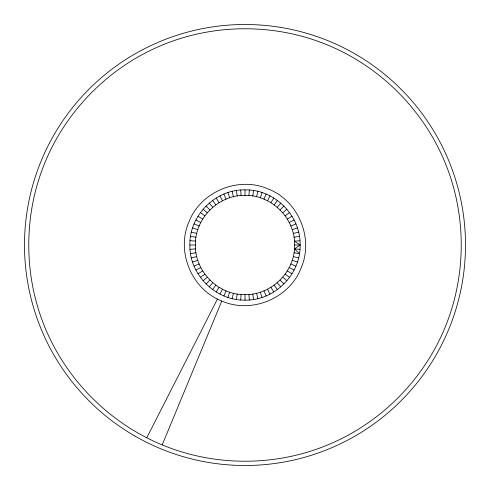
<?xml version="1.0" encoding="UTF-8"?>
<svg xmlns="http://www.w3.org/2000/svg" width="490" height="490" viewBox="0 0 490 490"><rect width="100%" height="100%" fill="white"/><g stroke="black" fill="none" stroke-linecap="round" stroke-linejoin="round"><path stroke-width="0.73" d="M189.875 245C189.165 215.539 215.539 189.165 245 189.875C274.461 189.165 300.836 215.539 300.125 245C300.836 274.461 274.461 300.836 245 300.125C215.539 300.836 189.165 274.461 189.875 245L195.388 245C194.75 218.485 218.485 194.75 245 195.388C271.515 194.75 295.25 218.485 294.613 245C295.25 271.515 271.515 295.25 245 294.613C218.485 295.25 194.75 271.515 195.388 245M240.676 299.954L241.105 294.459M248.896 195.541L249.324 190.047M236.376 299.445L237.24 294M252.76 196L253.624 190.555M232.131 298.6L233.418 293.24M256.582 196.76L257.869 191.4M227.966 297.43L229.669 292.187M260.331 197.813L262.034 192.57M162.202 444.896C214.596 466.676 275.404 466.676 327.798 444.896C380.252 423.25 423.25 380.252 444.896 327.798C466.676 275.404 466.676 214.596 444.896 162.202C423.25 109.748 380.252 66.75 327.798 45.105C275.404 23.324 214.596 23.324 162.202 45.105C109.748 66.75 66.75 109.748 45.105 162.202C23.324 214.596 23.324 275.404 45.105 327.798C66.75 380.252 109.748 423.25 162.202 444.896L221.792 301.019C251.437 314.145 289.345 298.441 301.019 268.208C314.145 238.563 298.441 200.655 268.208 188.981C238.563 175.855 200.655 191.559 188.981 221.792C175.855 251.437 191.559 289.345 221.792 301.019M223.906 295.929L226.013 290.833M263.988 199.167L266.095 194.071M146.773 437.784L217.468 299.029M219.973 294.116L222.478 289.204M267.522 200.796L270.027 195.884M216.2 292.003L219.079 287.299M270.921 202.701L273.8 197.997M212.599 289.596L215.839 285.137M274.161 204.863L277.401 200.404M209.199 286.92L212.776 282.724M277.224 207.276L280.801 203.081M206.021 283.98L209.916 280.084M280.084 209.916L283.98 206.021M203.081 280.801L207.276 277.224M282.724 212.776L286.92 209.199M299.794 240.804L294.459 241.105L300.125 245L294.459 248.896L299.445 253.624L294 252.76M200.404 277.401L204.863 274.161M285.137 215.839L289.596 212.599M197.997 273.8L202.701 270.921M287.299 219.079L292.003 216.2M195.884 270.027L200.796 267.522M289.204 222.478L294.116 219.973M194.071 266.095L199.167 263.988M290.833 226.013L295.929 223.906M192.57 262.034L197.813 260.331M292.187 229.669L297.43 227.966M191.4 257.869L196.76 256.582M293.24 233.418L298.6 232.131M190.555 253.624L196 252.76M294 237.24L299.445 236.376M190.047 249.324L195.541 248.896M294.613 245L300.125 245M190.047 240.676L195.541 241.105M294.459 248.896L299.954 249.324M190.555 236.376L196 237.24M191.4 232.131L196.76 233.418M293.24 256.582L298.6 257.869M192.57 227.966L197.813 229.669M292.187 260.331L297.43 262.034M194.071 223.906L199.167 226.013M290.833 263.988L295.929 266.095M195.884 219.973L200.796 222.478M289.204 267.522L294.116 270.027M197.997 216.2L202.701 219.079M287.299 270.921L292.003 273.8M200.404 212.599L204.863 215.839M285.137 274.161L289.596 277.401M203.081 209.199L207.276 212.776M282.724 277.224L286.92 280.801M206.021 206.021L209.916 209.916M280.084 280.084L283.98 283.98M209.199 203.081L212.776 207.276M277.224 282.724L280.801 286.92M212.599 200.404L215.839 204.863M274.161 285.137L277.401 289.596M216.2 197.997L219.079 202.701M270.921 287.299L273.8 292.003M219.973 195.884L222.478 200.796M267.522 289.204L270.027 294.116M223.906 194.071L226.013 199.167M263.988 290.833L266.095 295.929M227.966 192.57L229.669 197.813M260.331 292.187L262.034 297.43M232.131 191.4L233.418 196.76M256.582 293.24L257.869 298.6M236.376 190.555L237.24 196M252.76 294L253.624 299.445M240.676 190.047L241.105 195.541M248.896 294.459L249.324 299.954M245 189.875L245 195.388M245 294.613L245 300.125M134.75 435.959A220.5 220.5 0 0 0 465.5 245A220.5 220.5 0 0 0 134.75 54.041A220.5 220.5 0 0 0 134.75 435.959"/></g></svg>
